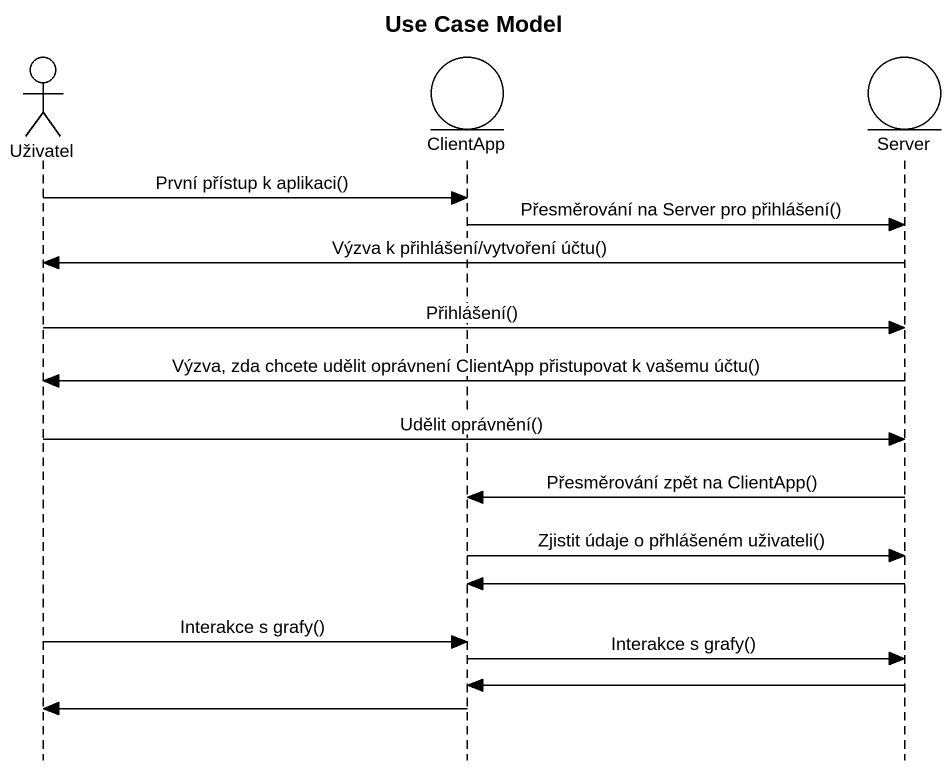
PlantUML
@startuml
title Use Case Model
hide footbox
actor Uživatel
entity ClientApp
entity Server

Uživatel -> ClientApp : První přístup k aplikaci()
ClientApp -> Server : Přesměrování na Server pro přihlášení()
Server -> Uživatel : Výzva k přihlášení/vytvoření účtu()
Uživatel -> Server : Přihlášení()
Server -> Uživatel : Výzva, zda chcete udělit oprávnení ClientApp přistupovat k vašemu účtu()
Uživatel -> Server : Udělit oprávnění()
Server -> ClientApp : Přesměrování zpět na ClientApp()
ClientApp -> Server : Zjistit údaje o přhlášeném uživateli()
Server -> ClientApp
Uživatel -> ClientApp : Interakce s grafy()
ClientApp -> Server : Interakce s grafy()
Server -> ClientApp
ClientApp -> Uživatel
@enduml
